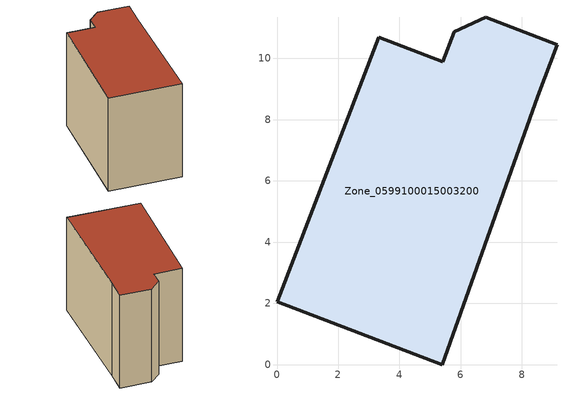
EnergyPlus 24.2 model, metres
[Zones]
Zone_0599100015003200
 floor ground (C_G): 0,2.05 3.33,10.69 5.41,9.9 5.78,10.88 6.82,11.34 9.15,10.45 8.52,8.76 5.39,0 z0.82
 wall outside (C_F): 9.15,10.45 6.82,11.34 5.78,10.88 5.41,9.9 3.33,10.69 0,2.05 5.39,0 8.52,8.76 9.15,10.45 z0.82:8.96
 roof outside (C_R): 3.33,10.69 0,2.05 5.39,0 8.52,8.76 9.15,10.45 6.82,11.34 5.78,10.88 5.41,9.9 z8.96
[BUILDING]
Pand.0599100015003200: North Axis=0; Terrain=City; Loads Convergence Tolerance Value=0.04; Temperature Convergence Tolerance Value=0.4; Solar Distribution=FullExterior; Maximum Number of Warmup Days=25; Minimum Number of Warmup Days=1
[Site:Location]
Rotterdam.The.Hague.AP_ZH_NLD Design_Conditions: Latitude=51.96; Longitude=4.45; Time Zone=1; Elevation=-4.5
[SITE:GROUNDTEMPERATURE:BUILDINGSURFACE]
18, 18, 18, 18, 18, 18, 18, 18, 18, 18, 18, 18
[MATERIAL] Thermal Absorptance=0.9; Solar Absorptance=0.7; Visible Absorptance=0.7
Name | Roughness | Thickness | Conductivity | Density | Specific Heat
G.TI.1965-1974 | MediumSmooth | 0.15 | 0.882353 | 540 | 1210
F.TI.1965-1974 | Rough | 0.3 | 0.697674 | 1920 | 840
R.TI.1965-1974 | MediumRough | 0.2 | 0.232558 | 1500 | 1000
[CONSTRUCTION]
C_G: G.TI.1965-1974
C_F: F.TI.1965-1974
C_R: R.TI.1965-1974
[ZONE]
Zone_0599100015003200: Type=1; Multiplier=1; Ceiling Height=Autocalculate; Volume=Autocalculate; Floor Area=autocalculate; Part of Total Floor Area=Yes
[ZONEINFILTRATION:DESIGNFLOWRATE]
Infil_Zone_0599100015003200: Zone or ZoneList or Space or SpaceList=Zone_0599100015003200; Schedule=AlwaysOn; Design Flow Rate Calculation Method=Flow/Area; Flow Rate per Floor Area=0.003; Constant Term Coefficient=1; Temperature Term Coefficient=0; Velocity Term Coefficient=0; Velocity Squared Term Coefficient=0
[HVACTEMPLATE:ZONE:IDEALLOADSAIRSYSTEM]
Zone_0599100015003200: Maximum Heating Supply Air Temperature=50; Minimum Cooling Supply Air Temperature=13; Maximum Heating Supply Air Humidity Ratio=0.0156; Minimum Cooling Supply Air Humidity Ratio=0.0077; Heating Limit=NoLimit; Cooling Limit=NoLimit; Dehumidification Control Type=ConstantSensibleHeatRatio; Cooling Sensible Heat Ratio=0.7; Dehumidification Setpoint=60; Humidification Control Type=None; Humidification Setpoint=30; Outdoor Air Method=None; Outdoor Air Flow Rate per Person=0.00944; Outdoor Air Flow Rate per Zone Floor Area=0; Outdoor Air Flow Rate per Zone=0; Demand Controlled Ventilation Type=None; Outdoor Air Economizer Type=NoEconomizer; Heat Recovery Type=None; Sensible Heat Recovery Effectiveness=0.7; Latent Heat Recovery Effectiveness=0.65
[ZONECONTROL:THERMOSTAT]
ThermostatControl_Zone_0599100015003200: Zone or ZoneList=Zone_0599100015003200; Control Type Schedule=DualSetpointControlType; Control 1=Thermostat_Zone_0599100015003200; Temperature Difference Between Cutout And Setpoint=0
[THERMOSTATSETPOINT:DUALSETPOINT]
Thermostat_Zone_0599100015003200: Heating Setpoint Temperature Schedule=HeatingSetpoint_Zone_0599100015003200; Cooling Setpoint Temperature Schedule=CoolingSetpoint_Zone_0599100015003200
[SCHEDULE:COMPACT]
HeatingSetpoint_Zone_0599100015003200: Through: 12/31, For: AllDays, Until: 24:00, 21
CoolingSetpoint_Zone_0599100015003200: Through: 12/31, For: AllDays, Until: 24:00, 24
DualSetpointControlType: Through: 12/31, For: AllDays, Until: 24:00, 4
AlwaysOn: Through: 12/31, For: AllDays, Until: 24:00, 1
